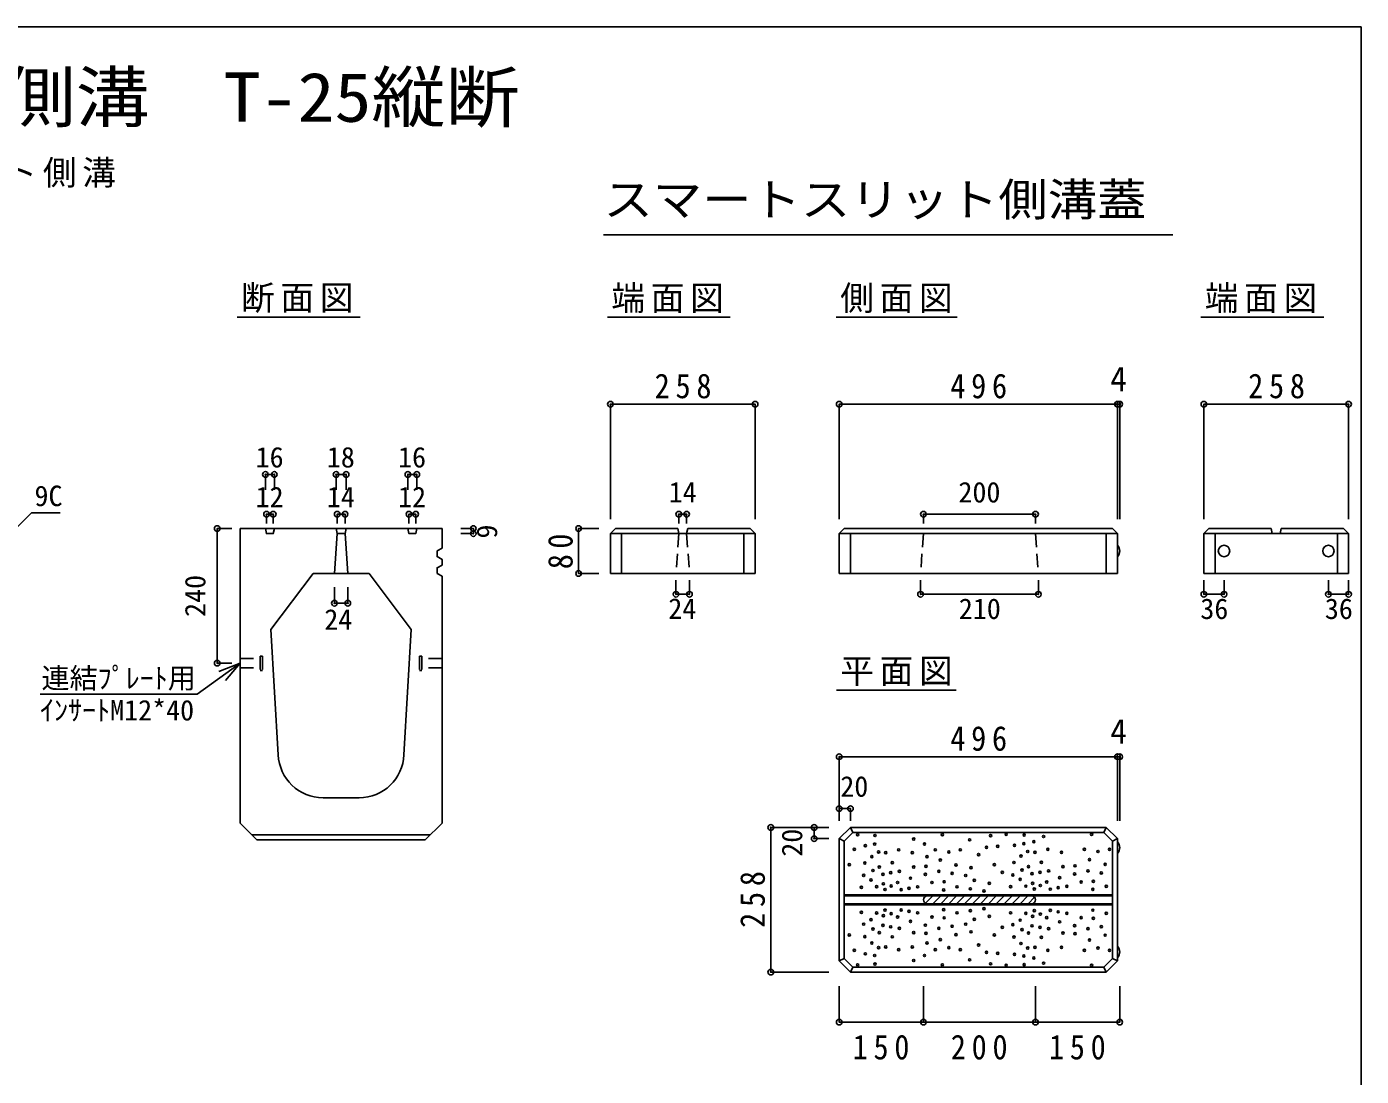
# Model space of a CAD drawing. Units: millimetres at full size, sheet at 1:20. Extents: x -10229 to 2612, y -1965 to 1806.
# Drawn here: x 233 to 2612, y -65 to 1806 of the extents above; entities that cross this region are included whole.
import ezdxf
from ezdxf.enums import TextEntityAlignment as Align

# ---------------------------------------------------------------- set-up
doc = ezdxf.new("R2010")
doc.units = ezdxf.units.MM
doc.header["$LTSCALE"] = 20
doc.header["$PDMODE"] = 32
doc.header["$PDSIZE"] = 10
doc.linetypes.add('DASHED1', pattern=[1.8, 1.2, -0.6])
for name, color, linetype in [('0-1', 3, 'Continuous'), ('0-3', 7, 'Continuous'), ('0-4', 7, 'Continuous'), ('F-0', 2, 'Continuous')]:
    doc.layers.add(name, color=color, linetype=linetype)
doc.styles.add('ＭＳ ゴシック', font='')
doc.styles.get('ＭＳ ゴシック').set_extended_font_data('MS Gothic')

msp = doc.modelspace()

# ---------------------------------------------------------------- linework, layer by layer
at = {"layer": '0-1'}
for p, q in [((613.31, 386.23), (613.31, 911.3)), ((1282.31, 911.3), (1273.31, 902.3)), ((1282.31, 911.3), (1301.31, 911.3)), ((1301.31, 911.3), (1393.32, 911.3)), ((1393.32, 911.3), (1395.32, 902.3)), ((1409.32, 902.3), (1411.32, 911.3)), ((1411.32, 911.3), (1503.31, 911.3)), ((1411.32, 911.3), (1522.32, 911.3)), ((1522.32, 911.3), (1503.31, 911.3)), ((1531.32, 902.3), (1522.32, 911.3)), ((1690.32, 911.3), (1681.32, 902.3)), ((2168.32, 911.3), (1690.32, 911.3)), ((2177.32, 902.3), (2168.32, 911.3)), ((2340.32, 911.3), (2331.32, 902.3)), ((2451.32, 911.3), (2340.32, 911.3)), ((2451.32, 911.3), (2453.32, 902.3)), ((2467.32, 902.3), (2469.32, 911.3)), ((2580.32, 911.3), (2469.32, 911.3)), ((2589.32, 902.3), (2580.32, 911.3)), ((786.31, 902.3), (781.31, 831.3)), ((800.31, 902.3), (805.31, 831.23)), ((1273.31, 902.3), (1273.31, 831.3)), ((1273.31, 902.3), (1531.32, 902.3)), ((1293.31, 902.3), (1293.31, 831.3)), ((1395.32, 902.3), (1409.32, 902.3)), ((1511.32, 902.3), (1511.32, 831.3)), ((1531.32, 902.3), (1531.32, 831.3)), ((1681.32, 902.3), (1681.32, 831.3)), ((1681.32, 902.3), (2177.32, 902.3)), ((1701.32, 902.3), (1701.32, 831.3)), ((1831.32, 902.3), (2031.32, 902.3)), ((2157.32, 902.3), (2157.32, 831.3)), ((2177.32, 902.3), (2177.32, 831.3)), ((2331.32, 902.3), (2331.32, 831.3)), ((2331.32, 902.3), (2589.32, 902.3)), ((2351.32, 902.3), (2351.32, 831.3)), ((2569.32, 902.3), (2569.32, 831.3)), ((2589.32, 902.3), (2589.32, 831.3)), ((743.35, 831.23), (668.31, 731.3)), ((973.31, 826.23), (973.31, 386.23)), ((1273.31, 831.3), (1531.32, 831.3)), ((1390.32, 831.3), (1414.32, 831.3)), ((1681.32, 831.3), (2177.32, 831.3)), ((1826.32, 831.3), (2036.32, 831.3)), ((2589.32, 831.3), (2331.32, 831.3)), ((668.31, 731.3), (681.24, 508.1)), ((918.31, 731.3), (905.39, 508.1)), ((825.45, 431.3), (761.18, 431.3)), ((613.31, 386.23), (643.31, 356.23)), ((943.31, 356.23), (973.31, 386.23)), ((952.31, 365.23), (634.31, 365.23)), ((1701.32, 378.47), (1681.32, 358.47)), ((1681.32, 140.47), (1681.32, 358.47)), ((1681.32, 358.47), (1690.32, 353.97)), ((1705.82, 369.47), (1690.32, 353.97)), ((2157.32, 378.47), (1701.32, 378.47)), ((1701.32, 378.47), (1705.82, 369.47)), ((2152.82, 369.47), (1705.82, 369.47)), ((2157.32, 378.47), (2152.82, 369.47)), ((2168.32, 353.97), (2152.82, 369.47)), ((2177.32, 358.47), (2157.32, 378.47)), ((2177.32, 358.47), (2168.32, 353.97)), ((2177.32, 358.47), (2177.32, 140.47)), ((943.31, 356.23), (643.31, 356.23)), ((1690.32, 144.97), (1690.32, 353.97)), ((2168.32, 353.97), (2168.32, 144.97)), ((2168.32, 258.47), (1690.32, 258.47)), ((2168.32, 256.47), (1690.32, 256.47)), ((2168.32, 242.47), (1690.32, 242.47)), ((1690.32, 240.47), (2168.32, 240.47)), ((2024.32, 256.47), (1838.32, 256.47)), ((2024.32, 242.47), (1838.32, 242.47)), ((1690.32, 144.97), (1681.32, 140.47)), ((1690.32, 144.97), (1705.82, 129.47)), ((2152.82, 129.47), (2168.32, 144.97)), ((2168.32, 144.97), (2177.32, 140.47)), ((1681.32, 140.47), (1701.32, 120.47)), ((1705.82, 129.47), (1701.32, 120.47)), ((2157.32, 120.47), (1701.32, 120.47)), ((2152.82, 129.47), (1705.82, 129.47)), ((2152.82, 129.47), (2157.32, 120.47)), ((2157.32, 120.47), (2177.32, 140.47))]:
    msp.add_line(p, q, dxfattribs=at)
at = {"layer": '0-1', "linetype": 'DASHED1'}
for p, q in [((1395.32, 902.3), (1390.32, 831.3)), ((1409.32, 902.3), (1414.32, 831.3)), ((1831.32, 902.3), (1826.32, 831.3)), ((2031.32, 902.3), (2036.32, 831.3)), ((613.31, 679.55), (649.31, 679.55)), ((649.31, 684.05), (653.31, 684.05)), ((649.31, 684.05), (649.31, 658.55)), ((653.31, 684.05), (653.31, 658.55)), ((937.31, 684.05), (933.31, 684.05)), ((933.31, 684.05), (933.31, 658.55)), ((937.31, 684.05), (937.31, 658.55)), ((973.31, 679.55), (937.31, 679.55)), ((613.31, 663.05), (649.31, 663.05)), ((649.31, 658.55), (653.31, 658.55)), ((937.31, 658.55), (933.31, 658.55)), ((973.31, 663.05), (937.31, 663.05))]:
    msp.add_line(p, q, dxfattribs=at)
at = {"layer": '0-1', "color": 7}
for p, q in [((1834.92, 243.35), (1848.05, 256.47)), ((1848.19, 242.47), (1862.19, 256.47)), ((1862.33, 242.47), (1876.33, 256.47)), ((1876.47, 242.47), (1890.47, 256.47)), ((1890.62, 242.47), (1904.62, 256.47)), ((1904.76, 242.47), (1918.76, 256.47)), ((1918.9, 242.47), (1932.9, 256.47)), ((1933.04, 242.47), (1947.04, 256.47)), ((1947.18, 242.47), (1961.18, 256.47)), ((1961.33, 242.47), (1975.33, 256.47)), ((1975.47, 242.47), (1989.47, 256.47)), ((1989.61, 242.47), (2003.61, 256.47)), ((2003.75, 242.47), (2017.75, 256.47)), ((2017.89, 242.47), (2029.55, 254.12))]:
    msp.add_line(p, q, dxfattribs=at)
at = {"layer": '0-1'}
for points in [[(613.31, 911.3), (973.31, 911.3), (973.31, 876.23)], [(658.31, 911.3), (660.31, 902.3), (672.31, 902.3), (674.31, 911.3)], [(784.31, 911.3), (786.31, 902.3), (800.31, 902.3), (802.31, 911.3)], [(912.31, 911.3), (914.31, 902.3), (926.31, 902.3), (928.31, 911.3)], [(973.31, 876.23), (964.31, 871.3), (964.31, 861.3), (973.31, 856.3), (973.31, 846.3), (964.31, 841.3), (964.31, 831.3), (973.31, 826.23)], [(743.35, 831.23), (843.28, 831.23), (918.31, 731.3)]]:
    msp.add_lwpolyline(points, dxfattribs=at)
for centre in [(2367.32, 871.3), (2553.32, 871.3)]:
    msp.add_circle(centre, 10.2, dxfattribs=at)
for centre, radius, start, end in [((2166.32, 871.3), 15, 317.16657, 42.83343), ((761.18, 511.3), 80, 182.29061, 270), ((825.45, 511.3), 80, 270, 357.70939), ((2166.32, 342.47), 15, 317.16657, 42.83343), ((1838.32, 249.47), 7, 90, 180), ((1838.32, 249.47), 7, 90, 180), ((1838.32, 249.47), 7, 180, 270), ((1838.32, 249.47), 7, 180, 270), ((2024.32, 249.47), 7, 0, 90), ((2024.32, 249.47), 7, 0, 90), ((2024.32, 249.47), 7, 270, 0), ((2024.32, 249.47), 7, 270, 0), ((2166.32, 156.47), 15, 317.16657, 42.83343)]:
    msp.add_arc(centre, radius, start, end, dxfattribs=at)
at = {"layer": '0-3', "color": 2}
for p, q in [((1260.98, 1434.72), (2276.27, 1434.72)), ((608.13, 1287.89), (827.09, 1287.89)), ((1268.13, 1287.89), (1487.09, 1287.89)), ((1676.13, 1287.89), (1891.62, 1287.89)), ((2326.13, 1287.89), (2545.1, 1287.89)), ((1676.24, 623.18), (1889.53, 623.18))]:
    msp.add_line(p, q, dxfattribs=at)
at = {"layer": '0-3'}
for p, q in [((1273.31, 1132.93), (1531.32, 1132.93)), ((1273.31, 1132.93), (1273.31, 927.91)), ((1531.32, 1132.93), (1531.32, 927.91)), ((1681.32, 1132.93), (2177.32, 1132.93)), ((1681.32, 1132.93), (1681.32, 927.91)), ((2177.32, 1132.93), (2177.32, 927.91)), ((2177.32, 1132.93), (2181.32, 1132.93)), ((2181.32, 1132.93), (2181.32, 927.91)), ((2331.32, 1132.93), (2589.32, 1132.93)), ((2331.32, 1132.93), (2331.32, 927.91)), ((2589.32, 1132.93), (2589.32, 927.91)), ((213.66, 911.3), (241.51, 939.14)), ((241.51, 939.14), (292.27, 939.14)), ((1216.72, 911.3), (1216.72, 831.3)), ((1216.72, 911.3), (1252.84, 911.3)), ((1216.72, 831.3), (1252.84, 831.3)), ((613.31, 671.3), (587.38, 640.16)), ((256.6, 616.14), (536.67, 616.14)), ((1681.32, 504.52), (2177.32, 504.52)), ((1681.32, 504.52), (1681.32, 390.46)), ((2177.32, 504.52), (2177.32, 390.46)), ((2177.32, 504.52), (2181.32, 504.52)), ((2181.32, 504.52), (2181.32, 390.46)), ((1559.31, 120.47), (1559.31, 378.47)), ((1559.31, 378.47), (1662.79, 378.47)), ((1559.31, 120.47), (1662.79, 120.47)), ((1681.32, 31.35), (1681.32, 95.38)), ((1831.32, 31.35), (1831.32, 95.38)), ((2031.32, 31.35), (2031.32, 95.38)), ((2181.32, 31.35), (2181.32, 95.38)), ((1681.32, 31.35), (1831.32, 31.35)), ((1831.32, 31.35), (2031.32, 31.35)), ((2031.32, 31.35), (2181.32, 31.35))]:
    msp.add_line(p, q, dxfattribs=at)
at = {"layer": '0-3', "color": 4}
for p, q in [((658.31, 1007.77), (674.31, 1007.77)), ((658.31, 1007.77), (658.31, 980.3)), ((674.31, 1007.77), (674.31, 980.3)), ((784.31, 1007.77), (802.31, 1007.77)), ((784.31, 1007.77), (784.31, 980.3)), ((802.31, 1007.77), (802.31, 980.3)), ((912.31, 1007.77), (928.31, 1007.77)), ((912.31, 1007.77), (912.31, 980.3)), ((928.31, 1007.77), (928.31, 980.3)), ((660.31, 936.83), (672.31, 936.83)), ((660.31, 936.83), (660.31, 920.34)), ((672.31, 936.83), (672.31, 920.34)), ((786.31, 936.83), (800.31, 936.83)), ((786.31, 936.83), (786.31, 920.34)), ((800.31, 936.83), (800.31, 920.34)), ((914.31, 936.83), (926.31, 936.83)), ((914.31, 936.83), (914.31, 920.34)), ((926.31, 936.83), (926.31, 920.34)), ((1395.32, 936.83), (1409.32, 936.83)), ((1395.32, 936.83), (1395.32, 920.34)), ((1409.32, 936.83), (1409.32, 920.34)), ((1831.32, 936.83), (2031.32, 936.83)), ((1831.32, 936.83), (1831.32, 920.34)), ((2031.32, 936.83), (2031.32, 920.34)), ((572.41, 911.3), (572.41, 671.3)), ((572.41, 911.3), (598.48, 911.3)), ((1029.05, 911.3), (1006.95, 911.3)), ((1029.05, 911.3), (1029.05, 902.3)), ((1029.05, 902.3), (1006.95, 902.3)), ((1390.32, 794.12), (1390.32, 819.06)), ((1414.32, 794.12), (1414.32, 819.06)), ((1826.32, 794.12), (1826.32, 819.06)), ((2036.32, 794.12), (2036.32, 819.06)), ((2331.32, 794.12), (2331.32, 819.06)), ((2367.32, 794.12), (2367.32, 819.06)), ((2553.32, 794.12), (2553.32, 819.06)), ((2589.32, 794.12), (2589.32, 819.06)), ((781.31, 778.24), (781.31, 807.05)), ((805.31, 778.24), (805.31, 807.05)), ((1390.32, 794.12), (1414.32, 794.12)), ((1826.32, 794.12), (2036.32, 794.12)), ((2331.32, 794.12), (2367.32, 794.12)), ((2553.32, 794.12), (2589.32, 794.12)), ((781.31, 778.24), (805.31, 778.24)), ((572.41, 671.3), (598.48, 671.3)), ((1681.32, 411.96), (1701.32, 411.96)), ((1681.32, 411.96), (1681.32, 390.46)), ((1701.32, 411.96), (1701.32, 390.46)), ((1636.58, 358.47), (1636.58, 378.47)), ((1636.58, 378.47), (1662.79, 378.47)), ((1636.58, 358.47), (1662.79, 358.47))]:
    msp.add_line(p, q, dxfattribs=at)
at = {"layer": '0-3'}
msp.add_lwpolyline([(536.67, 616.14), (613.31, 671.3), (575.56, 656.6)], dxfattribs=at)
for p in [(1273.31, 1132.93), (1531.32, 1132.93), (1681.32, 1132.93), (2177.32, 1132.93), (2181.32, 1132.93), (2331.32, 1132.93), (2589.32, 1132.93), (1216.72, 911.3), (1216.72, 831.3), (1681.32, 504.52), (2177.32, 504.52), (2181.32, 504.52), (1559.31, 378.47), (1559.31, 120.47), (1681.32, 31.35), (1831.32, 31.35), (2031.32, 31.35), (2181.32, 31.35)]:
    msp.add_point(p, dxfattribs=at)
at = {"layer": '0-3', "color": 4}
for p in [(658.31, 1007.77), (674.31, 1007.77), (784.31, 1007.77), (802.31, 1007.77), (912.31, 1007.77), (928.31, 1007.77), (660.31, 936.83), (672.31, 936.83), (786.31, 936.83), (800.31, 936.83), (914.31, 936.83), (926.31, 936.83), (1395.32, 936.83), (1409.32, 936.83), (1831.32, 936.83), (2031.32, 936.83), (572.41, 911.3), (1029.05, 911.3), (1029.05, 902.3), (1390.32, 794.12), (1414.32, 794.12), (1826.32, 794.12), (2036.32, 794.12), (2331.32, 794.12), (2367.32, 794.12), (2553.32, 794.12), (2589.32, 794.12), (781.31, 778.24), (805.31, 778.24), (572.41, 671.3), (1681.32, 411.96), (1701.32, 411.96), (1636.58, 378.47), (1636.58, 358.47)]:
    msp.add_point(p, dxfattribs=at)
at = {"layer": '0-4'}
for centre in [(1714.15, 365.42), (1745.09, 364.1), (1814.11, 357.71), (1865.23, 365.38), (1913.8, 356.44), (1951.06, 363.61), (1978.91, 366.11), (2011.03, 364.94), (2045.54, 362.39), (2131.17, 366.22), (1708.17, 339.5), (1727.85, 345.86), (1744.53, 348.73), (1751.48, 334.71), (1764.26, 333.43), (1787.27, 338.54), (1811.55, 333.43), (1833.28, 348.77), (1852.45, 338.54), (1876.73, 334.71), (1897.18, 338.54), (1943.81, 343.19), (1963.85, 344.89), (1993.79, 346.69), (2010.46, 349.57), (2017.42, 335.55), (2028.29, 353.02), (2030.2, 334.27), (2053.2, 339.38), (2077.49, 334.27), (2118.39, 339.38), (2142.67, 335.55), (2163.12, 339.38), (1699.24, 312.05), (1726.88, 315.07), (1739.36, 326.53), (1752.76, 307.87), (1775.77, 315.54), (1814.11, 307.87), (1835.84, 309.15), (1837.83, 326.42), (1861.52, 320.33), (1889.52, 311.7), (1929.75, 330.13), (1957.87, 312.05), (1992.81, 315.9), (2005.29, 327.36), (2018.7, 308.71), (2041.7, 316.37), (2080.04, 308.71), (2101.77, 309.98), (2127.46, 321.16), (2155.45, 312.54), (1724.87, 292.97), (1737.93, 284.94), (1741.39, 301.73), (1759.15, 295.09), (1773.21, 297.64), (1788.55, 300.2), (1808.29, 287.97), (1835, 294.71), (1858.84, 300.2), (1882.56, 296.54), (1906.78, 292.86), (1916.36, 306.59), (1922.04, 284.14), (1972.06, 298.34), (1990.8, 293.81), (2003.86, 285.77), (2007.33, 302.57), (2025.09, 295.93), (2039.15, 298.48), (2054.48, 301.04), (2074.22, 288.81), (2100.93, 295.55), (2124.78, 301.04), (2148.5, 297.38), (1720.85, 271.88), (1747.97, 272.88), (1760.02, 277.91), (1763.03, 267.86), (1773.91, 274.16), (1785.28, 280.3), (1791.67, 267.52), (1805.73, 270.08), (1821.07, 272.63), (1846.63, 280.3), (1867.52, 267.15), (1868.36, 281.58), (1891.36, 272.63), (1915.09, 268.98), (1939.3, 265.3), (1948.88, 279.03), (1986.79, 272.72), (2013.9, 273.72), (2025.96, 278.74), (2028.97, 268.7), (2039.85, 275), (2051.22, 281.14), (2057.61, 268.36), (2071.67, 270.92), (2087.01, 273.47), (2112.57, 281.14), (2133.46, 267.99), (2134.29, 282.42), (2157.3, 273.47), (1720.85, 227.06), (1737.93, 214), (1747.97, 226.05), (1760.02, 221.03), (1763.03, 231.07), (1773.91, 224.77), (1785.28, 218.63), (1791.67, 231.41), (1805.73, 228.86), (1821.07, 226.3), (1846.63, 218.63), (1867.52, 231.79), (1868.36, 217.35), (1891.36, 226.3), (1915.09, 229.96), (1922.04, 214.8), (1939.3, 233.64), (1948.88, 219.91), (1986.79, 226.22), (2003.86, 213.16), (2013.9, 225.21), (2025.96, 220.19), (2028.97, 230.23), (2039.85, 223.94), (2051.22, 217.79), (2057.61, 230.57), (2071.67, 228.02), (2087.01, 225.46), (2112.57, 217.79), (2133.46, 230.95), (2134.29, 216.52), (2157.3, 225.46), (1724.87, 205.97), (1741.39, 197.21), (1752.76, 191.07), (1759.15, 203.85), (1773.21, 201.29), (1788.55, 198.74), (1808.29, 210.96), (1814.11, 191.07), (1835, 204.22), (1835.84, 189.79), (1858.84, 198.74), (1882.56, 202.39), (1906.78, 206.07), (1916.36, 192.35), (1972.06, 200.59), (1990.8, 205.13), (2007.33, 196.37), (2018.7, 190.23), (2025.09, 203.01), (2039.15, 200.45), (2054.48, 197.9), (2074.22, 210.13), (2080.04, 190.23), (2100.93, 203.38), (2101.77, 188.95), (2124.78, 197.9), (2148.5, 201.55), (1699.24, 186.88), (1726.88, 183.87), (1739.36, 172.41), (1764.26, 165.51), (1775.77, 183.4), (1811.55, 165.51), (1837.83, 172.52), (1861.52, 178.61), (1889.52, 187.23), (1929.75, 168.81), (1957.87, 186.88), (1992.81, 183.03), (2005.29, 171.57), (2030.2, 164.67), (2041.7, 182.56), (2077.49, 164.67), (2127.46, 177.77), (2155.45, 186.39), (1708.17, 159.44), (1727.85, 153.08), (1744.53, 150.2), (1751.48, 164.23), (1787.27, 160.39), (1814.11, 141.22), (1833.28, 150.17), (1852.45, 160.39), (1876.73, 164.23), (1897.18, 160.39), (1913.8, 142.5), (1943.81, 155.75), (1963.85, 154.04), (1993.79, 152.24), (2010.46, 149.37), (2017.42, 163.39), (2028.29, 145.92), (2053.2, 159.55), (2118.39, 159.55), (2142.67, 163.39), (2163.12, 159.55), (1714.15, 133.51), (1745.09, 134.83), (1865.23, 133.55), (1951.06, 135.33), (1978.91, 132.82), (2011.03, 133.99), (2045.54, 136.55), (2131.17, 132.71)]:
    msp.add_circle(centre, 2, dxfattribs=at)
at = {"layer": 'F-0'}
for p, q in [((-2788, 1806), (2612, 1806)), ((2612, 1806), (2612, -1894))]:
    msp.add_line(p, q, dxfattribs=at)

# ---------------------------------------------------------------- texts
at = {"layer": '0-3', "color": 3, "style": 'ＭＳ ゴシック', "width": 1.1}
msp.add_text('スマートスリット側溝\u3000T-25縦断', height=87.98, dxfattribs=at).set_placement((-868, 1610), align=Align.BOTTOM_LEFT)
at = {"layer": '0-3', "style": 'ＭＳ ゴシック', "width": 1.1}
msp.add_text('スマートスリット側溝蓋', height=58.65, dxfattribs=at).set_placement((1260.98, 1451.03), align=Align.BOTTOM_LEFT)
at = {"layer": '0-3', "style": 'ＭＳ ゴシック'}
for p in [(2164.32, 1142.93), (2164.32, 514.52)]:
    msp.add_text('4', height=43.99, dxfattribs=at).set_placement(p, align=Align.BOTTOM_LEFT)
at = {"layer": '0-3', "color": 4, "style": 'ＭＳ ゴシック'}
for s, p in [('16', (640.9, 1009.19)), ('18', (767.9, 1009.19)), ('16', (894.9, 1009.19)), ('9C', (246.69, 940.24)), ('12', (640.9, 938.26)), ('14', (767.9, 938.26)), ('12', (894.9, 938.26)), ('14', (1377.32, 946.83)), ('200', (1893.82, 946.83)), ('24', (1376.68, 739.36)), ('210', (1894.54, 739.04)), ('36', (2325.04, 739.04)), ('36', (2547.04, 739.04)), ('24', (763.4, 719.92)), ('連結ﾌﾟﾚｰﾄ用', (259.29, 615.35)), ('ｲﾝｻｰﾄM12*40', (256.6, 558.15)), ('20', (1683.27, 422.29))]:
    msp.add_text(s, height=36.66, dxfattribs=at).set_placement(p, align=Align.BOTTOM_LEFT)
for s, p in [('9', (1082.47, 893.49)), ('240', (562.41, 753.8)), ('20', (1626.35, 326.33))]:
    msp.add_text(s, height=36.66, rotation=90, dxfattribs=at).set_placement(p, align=Align.BOTTOM_LEFT)
at = {"layer": '0-3', "char_height": 43.99, "attachment_point": 7, "style": 'ＭＳ ゴシック'}
for s, insert in [('\\T1.17;中央梁、両端蓋掛けスリット側溝', (-651, 1519)), ('\\T1.17;断面図', (615.04, 1295.49)), ('\\T1.17;端面図', (1275.04, 1295.49)), ('\\T1.17;側面図', (1683.05, 1295.49)), ('\\T1.17;端面図', (2333.05, 1295.49)), ('\\T1.38;\\W0.9;258', (1352.32, 1142.93)), ('\\T1.38;\\W0.9;496', (1879.32, 1142.93)), ('\\T1.38;\\W0.9;258', (2410.32, 1142.93)), ('\\T1.17;平面図', (1683.15, 630.78)), ('\\T1.38;\\W0.9;496', (1879.32, 514.52)), ('\\T1.38;\\W0.9;150', (1705.19, -35.69)), ('\\T1.38;\\W0.9;200', (1880.19, -35.69)), ('\\T1.38;\\W0.9;150', (2055.19, -35.69))]:
    msp.add_mtext(s, dxfattribs=dict(at, insert=insert))
at = {"layer": '0-3', "char_height": 43.99, "attachment_point": 7, "rotation": 90, "style": 'ＭＳ ゴシック'}
for s, insert in [('\\T1.36;\\W0.9;80', (1206.72, 838.8)), ('\\T1.38;\\W0.9;258', (1549.31, 199.47))]:
    msp.add_mtext(s, dxfattribs=dict(at, insert=insert))

doc.saveas('drawing.dxf')
